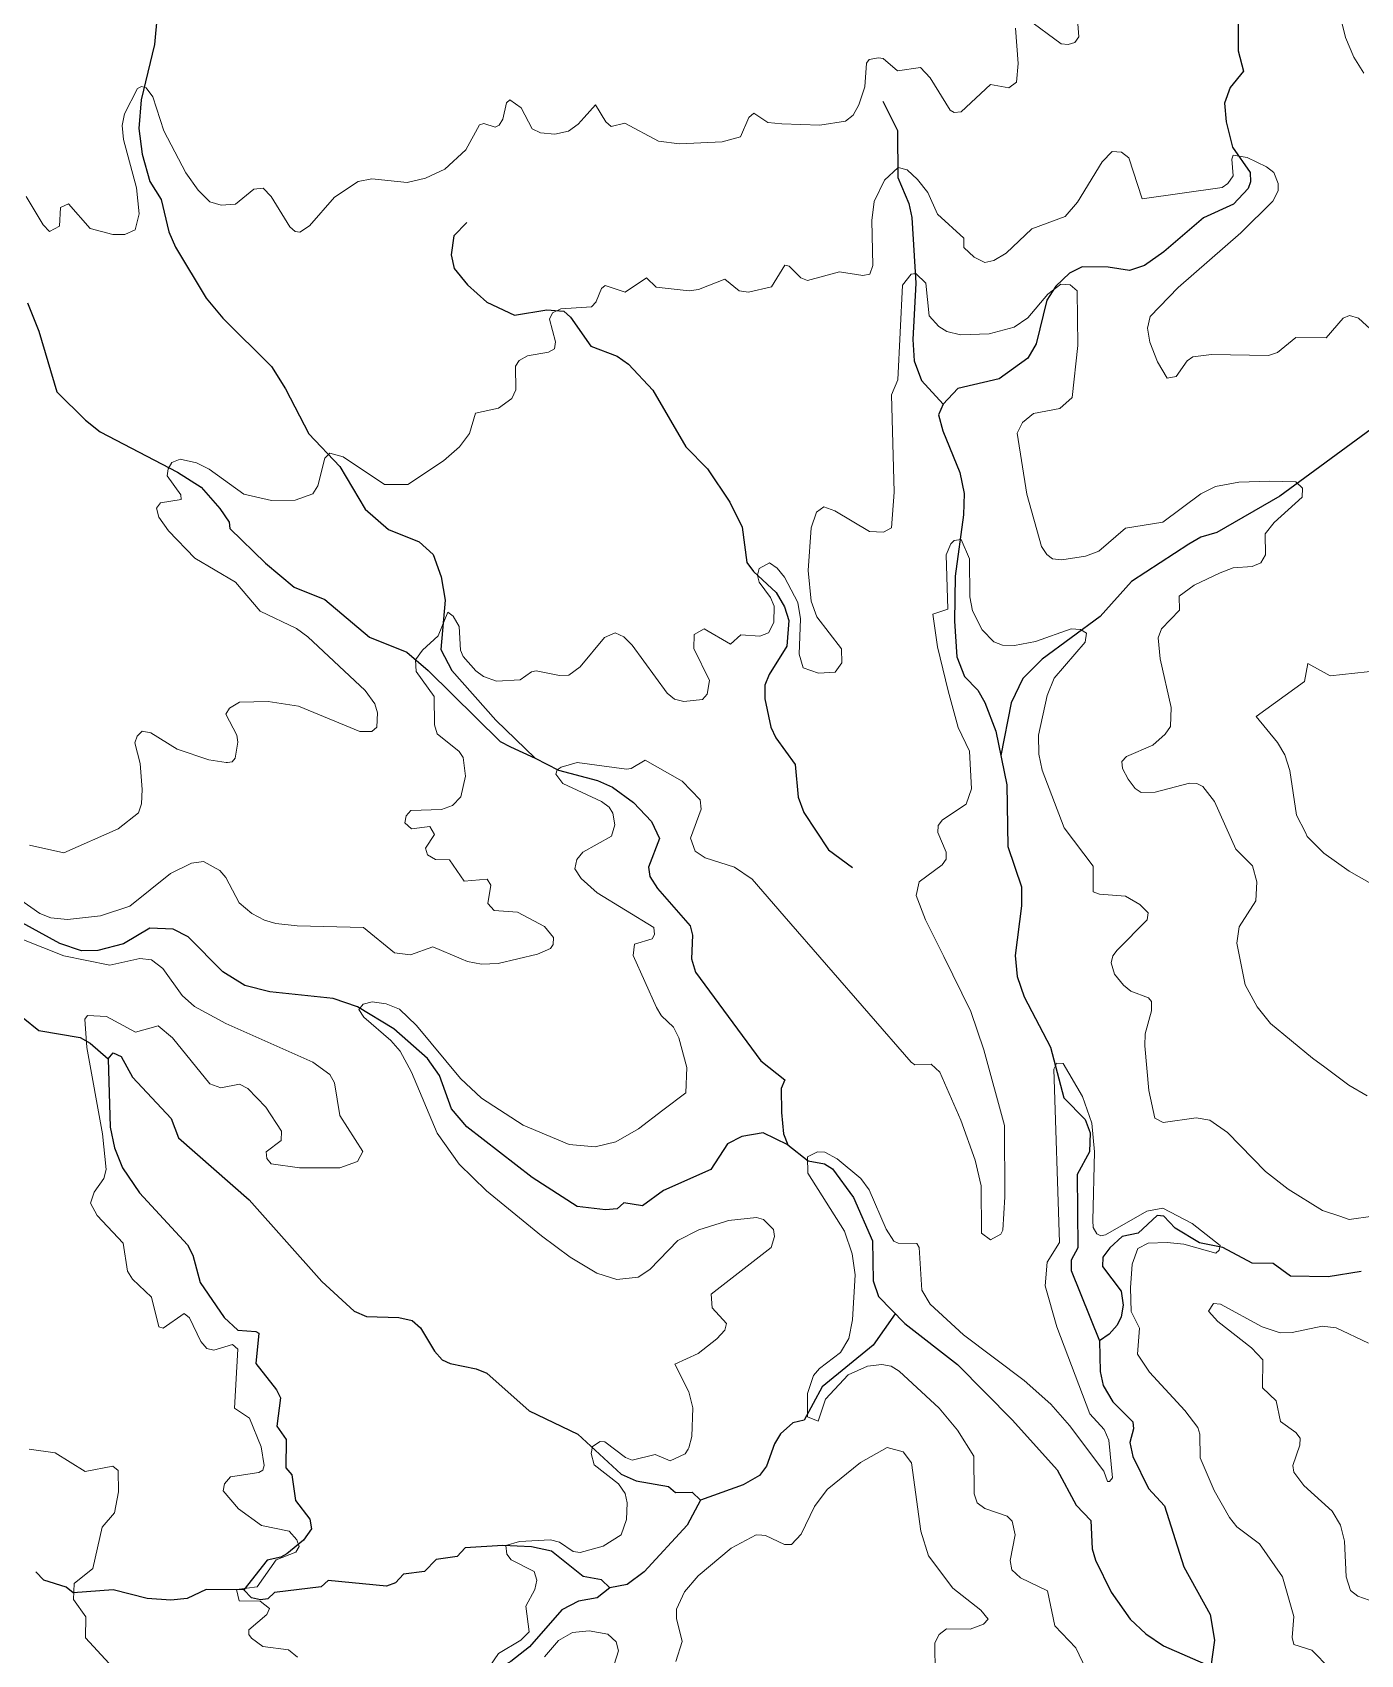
# Model space of a CAD drawing. Header units: feet. Extents: x -72 to 1107026, y -16 to 8357890.
# Drawn here: x 759175 to 773143, y 8256169 to 8273233 of the extents above; entities that cross this region are included whole.
import ezdxf

# ---------------------------------------------------------------- set-up
doc = ezdxf.new("R2010")
doc.units = ezdxf.units.FT
doc.header["$LTSCALE"] = 10
doc.header["$MEASUREMENT"] = 0
doc.layers.add('CURVAS_PERU_500_PSAD-18', color=23, linetype='CONTINUOUS', lineweight=5)
doc.layers.add('Hidrografia-IGN-QUEBRADAS', color=151, linetype='CONTINUOUS', lineweight=25)

msp = doc.modelspace()

# ---------------------------------------------------------------- linework, layer by layer
at = {"layer": 'CURVAS_PERU_500_PSAD-18'}
for points in [[(770160, 8273460), (770181, 8273186), (770139, 8273127), (770068, 8273105), (769994, 8273114), (769633, 8273381)], [(769515, 8273279), (769541, 8272905), (769524, 8272709), (769444, 8272651), (769251, 8272685), (768944, 8272396), (768870, 8272390), (768828, 8272415), (768618, 8272754), (768516, 8272863), (768272, 8272830), (768122, 8272957), (768073, 8272967), (767976, 8272948), (767948, 8272908), (767931, 8272660), (767866, 8272471), (767805, 8272362), (767727, 8272301), (767457, 8272256), (767058, 8272271), (766909, 8272287), (766763, 8272382), (766709, 8272338), (766621, 8272134), (766429, 8272083), (765980, 8272061), (765758, 8272089), (765406, 8272277), (765262, 8272243), (765206, 8272291), (765097, 8272472), (764976, 8272337)], [(773179, 8272804), (773073, 8272973), (772984, 8273180), (772950, 8273325)], [(764976, 8272337), (764914, 8272268), (764813, 8272194), (764668, 8272162), (764519, 8272175), (764430, 8272219), (764316, 8272440), (764195, 8272524), (764161, 8272492), (764121, 8272322), (764084, 8272258), (764040, 8272236), (763922, 8272276), (763877, 8272260), (763734, 8271998), (763513, 8271796), (763310, 8271701), (763116, 8271654), (762745, 8271694), (762599, 8271665), (762350, 8271500), (762090, 8271197), (761986, 8271130), (761938, 8271139), (761881, 8271187), (761687, 8271508), (761600, 8271595), (761502, 8271583), (761310, 8271428), (761161, 8271415), (761042, 8271450), (760919, 8271573), (760787, 8271755), (760558, 8272197), (760442, 8272554), (760369, 8272651), (760321, 8272663), (760278, 8272642), (760141, 8272377), (760119, 8272254), (760132, 8272105), (760268, 8271598), (760297, 8271326), (760256, 8271157), (760146, 8271106), (760021, 8271106), (759780, 8271169), (759555, 8271430), (759468, 8271392), (759460, 8271196), (759354, 8271138), (759286, 8271208), (759108, 8271507)], [(765103, 8270401), (765160, 8270539), (765199, 8270569), (765408, 8270499), (765632, 8270653), (765736, 8270554), (766082, 8270514), (766181, 8270527), (766457, 8270639), (766607, 8270513), (766705, 8270499), (766947, 8270555), (767087, 8270785), (767134, 8270774), (767258, 8270651), (767326, 8270623), (767663, 8270714), (767909, 8270677), (767981, 8270691), (768015, 8270781), (768003, 8271255), (768029, 8271453), (768137, 8271678), (768281, 8271812), (768374, 8271787), (768483, 8271685), (768592, 8271548), (768695, 8271322), (768971, 8271069), (768971, 8270972), (769078, 8270868), (769190, 8270814), (769287, 8270833), (769415, 8270910), (769687, 8271166), (770036, 8271295), (770165, 8271447), (770426, 8271873), (770530, 8271980), (770628, 8271974), (770706, 8271915), (770846, 8271484), (771687, 8271601), (771748, 8271643), (771802, 8271726), (771788, 8271900), (771804, 8271943), (771951, 8271917), (772153, 8271820), (772232, 8271758), (772276, 8271643), (772276, 8271568), (772222, 8271457), (771884, 8271124), (771224, 8270549), (770929, 8270245), (770903, 8270123), (770926, 8269976), (771006, 8269766), (771110, 8269596), (771203, 8269615), (771318, 8269778), (771378, 8269822), (771576, 8269844), (772175, 8269836), (772269, 8269867), (772461, 8270025), (772782, 8270021), (772960, 8270227), (773028, 8270255), (773122, 8270227), (773286, 8270078)], [(772766, 8262347), (772638, 8262441), (772196, 8262809), (772055, 8262983), (771930, 8263213), (771842, 8263654), (771868, 8263825), (772041, 8264098), (772052, 8264296), (772008, 8264465), (771831, 8264640), (771606, 8265141), (771486, 8265299), (771420, 8265333), (771345, 8265337), (770983, 8265240), (770835, 8265237), (770774, 8265279), (770699, 8265379), (770641, 8265489), (770632, 8265563), (770683, 8265615), (770958, 8265734), (771089, 8265850), (771144, 8265933), (771150, 8266130), (771034, 8266642), (771014, 8266866), (771048, 8266958), (771239, 8267155), (771234, 8267302), (771394, 8267418), (771665, 8267547), (771805, 8267601), (772004, 8267614), (772094, 8267653), (772143, 8267738), (772139, 8267960), (772233, 8268076), (772530, 8268344), (772532, 8268440), (772464, 8268504), (772189, 8268511), (771864, 8268502), (771619, 8268457), (771463, 8268379), (771063, 8268081), (770671, 8268019), (770390, 8267775), (770249, 8267724), (770002, 8267685), (769903, 8267696), (769844, 8267740), (769789, 8267824), (769632, 8268376), (769533, 8269018), (769588, 8269128), (769703, 8269223), (769982, 8269277), (770109, 8269393), (770169, 8269940), (770162, 8270514), (770090, 8270577), (769991, 8270585), (769855, 8270478), (769644, 8270231), (769501, 8270132), (769236, 8270061), (768937, 8270053), (768792, 8270088), (768707, 8270141), (768607, 8270251), (768570, 8270594), (768466, 8270698), (768418, 8270689), (768326, 8270575), (768277, 8269577), (768209, 8269420), (768239, 8268396), (768211, 8268023), (768127, 8267975), (767979, 8267983), (767615, 8268201), (767497, 8268241), (767421, 8268185), (767364, 8268020), (767334, 8267572), (767365, 8267249), (767426, 8267086), (767684, 8266749), (767688, 8266603), (767616, 8266504), (767443, 8266494), (767280, 8266548), (767240, 8266691), (767254, 8267065), (767226, 8267237), (767086, 8267501), (767006, 8267597), (766925, 8267652), (766818, 8267592), (766800, 8267524)], [(761212, 8265554), (761225, 8265552), (761274, 8265560), (761307, 8265597), (761334, 8265768), (761324, 8265842), (761209, 8266061), (761246, 8266125), (761354, 8266186), (761653, 8266195), (761974, 8266146), (762619, 8265878), (762743, 8265880), (762797, 8265926), (762802, 8266074), (762776, 8266171), (762675, 8266312), (762071, 8266874), (761951, 8266963), (761568, 8267145), (761311, 8267450), (760882, 8267704), (760604, 8267991), (760504, 8268134), (760478, 8268230), (760520, 8268283), (760740, 8268319), (760736, 8268367), (760593, 8268570), (760601, 8268643), (760640, 8268707), (760729, 8268744), (760899, 8268705), (761032, 8268637), (761397, 8268375), (761688, 8268308), (761937, 8268313), (762124, 8268379), (762175, 8268464), (762251, 8268754), (762301, 8268806), (762443, 8268768), (762878, 8268477), (763123, 8268476), (763497, 8268726), (763667, 8268873), (763771, 8269013), (763835, 8269226), (764076, 8269279), (764215, 8269383), (764258, 8269472), (764254, 8269721), (764294, 8269783), (764382, 8269830), (764603, 8269868), (764667, 8269904), (764677, 8269977), (764612, 8270217), (764645, 8270283), (764733, 8270326), (765055, 8270345), (765103, 8270400), (765103, 8270401)], [(772924, 8260779), (772742, 8260840), (772382, 8261065), (772145, 8261249), (771743, 8261660), (771559, 8261789), (771413, 8261814), (771067, 8261766), (770981, 8261811), (770916, 8262101), (770876, 8262574), (770877, 8262699), (770945, 8262939), (770945, 8263038), (770914, 8263076), (770728, 8263149), (770649, 8263210), (770557, 8263327), (770522, 8263446), (770539, 8263518), (770584, 8263578), (770898, 8263899), (770909, 8263972), (770822, 8264059), (770671, 8264147), (770399, 8264168), (770330, 8264194), (770330, 8264462), (770027, 8264864), (769794, 8265471), (769759, 8265642), (769757, 8265842), (769846, 8266256), (769922, 8266440), (770247, 8266819), (770262, 8266914), (770198, 8266951), (770099, 8266958), (769723, 8266825), (769502, 8266785), (769377, 8266787), (769285, 8266824), (769164, 8266950), (769062, 8267149), (769035, 8267296), (769030, 8267695), (768941, 8267899), (768870, 8267887), (768835, 8267853), (768784, 8267739), (768801, 8267167), (768644, 8267114), (768694, 8266768), (768805, 8266306), (768910, 8265920), (769029, 8265673), (769053, 8265275), (768994, 8265114), (768745, 8264949), (768699, 8264891), (768698, 8264818), (768784, 8264610), (768785, 8264536), (768742, 8264475), (768502, 8264297), (768471, 8264154), (768567, 8263897), (768759, 8263511)], [(766800, 8267524), (766799, 8267521), (766817, 8267449), (766938, 8267290), (766975, 8267198), (766972, 8267024), (766916, 8266916), (766824, 8266882), (766625, 8266895), (766517, 8266798), (766238, 8266960), (766136, 8266900), (766130, 8266751), (766295, 8266416), (766271, 8266271), (766221, 8266215), (766025, 8266194), (765929, 8266220), (765852, 8266283), (765484, 8266788), (765395, 8266874), (765305, 8266916), (765193, 8266867), (764937, 8266561), (764816, 8266473), (764717, 8266468), (764473, 8266518), (764425, 8266507), (764306, 8266421), (764057, 8266408), (763917, 8266458), (763837, 8266517), (763705, 8266667), (763676, 8266735), (763663, 8266984), (763601, 8267092), (763544, 8267136), (763443, 8266884), (763277, 8266733), (763204, 8266634), (763212, 8266511), (763399, 8266248), (763404, 8265950), (763431, 8265855), (763663, 8265667), (763706, 8265606), (763730, 8265409), (763680, 8265191), (763594, 8265102), (763478, 8265060), (763154, 8265047), (763107, 8264991), (763090, 8264919), (763160, 8264856), (763355, 8264879), (763405, 8264796), (763310, 8264651), (763331, 8264583), (763415, 8264531), (763562, 8264530), (763715, 8264306), (763958, 8264326), (763997, 8264264), (763965, 8264070), (764030, 8263996), (764276, 8263980), (764560, 8263826), (764654, 8263712), (764650, 8263638), (764623, 8263597), (764485, 8263537), (764073, 8263438), (763898, 8263433), (763751, 8263461), (763684, 8263489)], [(773767, 8266640), (773649, 8266479), (773582, 8266450), (773344, 8266521), (772823, 8266466), (772590, 8266595), (772555, 8266404), (772045, 8266036), (772270, 8265763), (772347, 8265634), (772398, 8265467), (772471, 8264998), (772563, 8264815)], [(759143, 8264683), (759504, 8264603), (760075, 8264855), (760289, 8265025), (760323, 8265118), (760330, 8265268), (760309, 8265542), (760253, 8265759), (760277, 8265829), (760327, 8265884), (760421, 8265864), (760697, 8265693), (761028, 8265580), (761212, 8265554)], [(767081, 8263937), (766744, 8264325), (766559, 8264452), (766250, 8264551), (766146, 8264620), (766097, 8264757), (766207, 8265062), (766196, 8265159), (766008, 8265358), (765619, 8265579), (765471, 8265489), (765421, 8265483), (764903, 8265553), (764736, 8265503), (764694, 8265475), (764680, 8265431), (764753, 8265332), (765159, 8265141), (765240, 8265082), (765280, 8265019), (765300, 8264897), (765266, 8264778), (764962, 8264611), (764902, 8264532), (764880, 8264436), (764946, 8264331), (765115, 8264183), (765709, 8263817), (765716, 8263743), (765694, 8263699), (765506, 8263641), (765493, 8263521), (765739, 8262975), (765785, 8262898)], [(772563, 8264815), (772582, 8264776), (772758, 8264600), (773023, 8264411), (773283, 8264263)], [(763684, 8263489), (763384, 8263615), (763152, 8263529), (762982, 8263552), (762658, 8263818), (761958, 8263835), (761735, 8263861), (761614, 8263894), (761482, 8263965), (761349, 8264078), (761209, 8264342), (761145, 8264418), (760972, 8264513), (760849, 8264495), (760626, 8264384), (760198, 8264040), (759890, 8263940), (759542, 8263900), (759369, 8263918), (759253, 8263963), (759028, 8264121)], [(769251, 8260530), (769156, 8260602), (769152, 8261101), (769089, 8261369), (768939, 8261792), (768719, 8262296), (768626, 8262379), (768454, 8262371), (768415, 8262400), (767081, 8263937)], [(759063, 8263694), (759504, 8263518), (759989, 8263420), (760305, 8263492), (760428, 8263478), (760545, 8263386), (760750, 8263102), (760879, 8262985), (761209, 8262807), (762122, 8262400), (762303, 8262270), (762351, 8262183), (762407, 8261839), (762648, 8261462), (762594, 8261354), (762408, 8261288), (761983, 8261288), (761686, 8261330), (761640, 8261387), (761634, 8261459), (761792, 8261578), (761793, 8261676), (761629, 8261926), (761439, 8262124), (761352, 8262170), (761157, 8262130), (761041, 8262171), (760648, 8262656), (760497, 8262784), (760260, 8262717), (759953, 8262880), (759755, 8262890), (759725, 8262854), (759747, 8262555), (759911, 8261645), (759949, 8261272), (759925, 8261176), (759823, 8261034), (759784, 8260919), (759857, 8260789), (760127, 8260496), (760173, 8260201), (760228, 8260118), (760427, 8259929), (760505, 8259616), (760548, 8259604), (760771, 8259758), (760828, 8259711), (760944, 8259463), (761009, 8259388), (761081, 8259372), (761278, 8259430), (761335, 8259382), (761299, 8258761), (761459, 8258655), (761581, 8258355), (761610, 8258158), (761596, 8258110), (761555, 8258084), (761259, 8258038), (761194, 8257964), (761180, 8257892), (761342, 8257703), (761584, 8257525), (761873, 8257468), (761956, 8257376), (761981, 8257307), (761946, 8257246), (761739, 8257164), (761539, 8256881), (761321, 8256852), (761350, 8256735), (761571, 8256729), (761668, 8256655), (761640, 8256590), (761451, 8256429), (761450, 8256381), (761478, 8256340), (761598, 8256252)], [(768759, 8263511), (769046, 8262935), (769180, 8262532), (769400, 8261733), (769402, 8260983), (769381, 8260634), (769361, 8260590), (769251, 8260530)], [(765806, 8261895), (765549, 8261701), (765310, 8261564), (765093, 8261511), (764820, 8261536), (764336, 8261737), (763896, 8262023), (763677, 8262227), (763214, 8262785), (763036, 8262959), (762896, 8263013), (762749, 8263036), (762653, 8263012), (762607, 8262954), (762659, 8262873), (762944, 8262629), (763042, 8262516), (763160, 8262296), (763433, 8261652), (763663, 8261326), (763950, 8261048), (764530, 8260573), (764831, 8260349), (765109, 8260181), (765322, 8260113), (765544, 8260139), (765668, 8260220), (765961, 8260526), (766185, 8260636), (766465, 8260726)], [(765785, 8262898), (765790, 8262889), (765918, 8262770), (765972, 8262658), (766056, 8262344), (766048, 8262077), (765806, 8261895)], [(770258, 8256013), (770150, 8256238), (769929, 8256472), (769849, 8256838), (769566, 8256977), (769475, 8257061), (769458, 8257158), (769511, 8257428), (769479, 8257572), (769425, 8257623), (769190, 8257705), (769110, 8257764), (769079, 8257858), (769076, 8258256), (768903, 8258530), (768712, 8258762), (768289, 8259150), (768205, 8259203), (768107, 8259221), (767959, 8259202), (767754, 8259112), (767517, 8258856), (767439, 8258623), (767328, 8258668), (767326, 8258914), (767388, 8259104), (767453, 8259179), (767672, 8259345), (767762, 8259494), (767798, 8259690), (767827, 8260164), (767796, 8260386), (767715, 8260622), (767329, 8261234), (767325, 8261405), (767433, 8261459), (767507, 8261455), (767639, 8261384), (767888, 8261176), (767976, 8261056), (768155, 8260643), (768236, 8260517), (768279, 8260495), (768477, 8260493), (768502, 8260450), (768529, 8260003), (768618, 8259856), (768967, 8259534), (769606, 8259053), (769887, 8258804), (770083, 8258577), (770442, 8258097), (770481, 8257991), (770504, 8257988), (770535, 8258027), (770497, 8258424), (770448, 8258538), (770295, 8258702), (769948, 8259615), (769825, 8260047), (769848, 8260295), (769978, 8260505), (769918, 8262328), (769934, 8262363)], [(769934, 8262363), (769947, 8262391), (770016, 8262385), (770218, 8262040), (770317, 8261758), (770344, 8261459), (770326, 8260735), (770332, 8260660), (770370, 8260596), (770413, 8260572), (770460, 8260585), (770895, 8260832), (771064, 8260865), (771373, 8260704), (771666, 8260473), (771663, 8260458)], [(773214, 8262045), (773021, 8262160), (772766, 8262347)], [(766465, 8260726), (766494, 8260735), (766791, 8260767), (766862, 8260745), (766968, 8260642), (766981, 8260568), (766944, 8260451), (766314, 8259961), (766325, 8259815), (766476, 8259651), (766457, 8259581), (766374, 8259489), (766176, 8259337), (765932, 8259223), (766077, 8258932), (766120, 8258763), (766110, 8258464), (766079, 8258343), (766071, 8258331)], [(773271, 8260779), (773025, 8260746), (772924, 8260779)], [(771663, 8260458), (771657, 8260424), (771621, 8260393), (771284, 8260486), (771110, 8260502), (770910, 8260497), (770802, 8260440), (770741, 8260277), (770723, 8260028), (770731, 8259779), (770820, 8259602), (770799, 8259329), (770922, 8259141), (771296, 8258738), (771431, 8258559), (771454, 8258488), (771458, 8258239), (771605, 8257894), (771764, 8257611), (771841, 8257514), (772080, 8257334), (772323, 8256985)], [(773233, 8256742), (773115, 8256782), (773037, 8256844), (772993, 8256985), (772973, 8257360), (772934, 8257530), (772843, 8257678), (772547, 8257947), (772442, 8258086), (772431, 8258159), (772505, 8258371), (772507, 8258445), (772462, 8258504), (772301, 8258621), (772256, 8258837), (772112, 8258974), (772115, 8259268), (771997, 8259397), (771642, 8259672), (771543, 8259781), (771597, 8259861), (771671, 8259856), (772109, 8259615), (772298, 8259553), (772423, 8259558), (772740, 8259625), (772888, 8259606), (773226, 8259446)], [(766071, 8258331), (766038, 8258282), (765881, 8258208), (765723, 8258274), (765482, 8258213), (765413, 8258241), (765196, 8258408), (765147, 8258410), (765065, 8258356), (765051, 8258283), (765084, 8258164), (765338, 8257964), (765408, 8257862), (765429, 8257764), (765423, 8257590), (765365, 8257428), (765176, 8257308), (764935, 8257243), (764862, 8257252), (764719, 8257352), (764623, 8257375), (764299, 8257359), (764155, 8257317), (764165, 8257226), (764208, 8257165), (764451, 8257041), (764481, 8256950), (764458, 8256853), (764364, 8256678), (764398, 8256407), (764312, 8256319), (764075, 8256181), (763978, 8256037)], [(760274, 8255759), (759733, 8256346), (759737, 8256567), (759608, 8256747), (759615, 8256918), (759808, 8257073), (759909, 8257510), (760037, 8257661), (760078, 8257881), (760076, 8258106), (760020, 8258150), (759729, 8258093), (759413, 8258291), (759141, 8258328)], [(766846, 8257425), (766883, 8257422), (767086, 8257325), (767159, 8257326), (767261, 8257434), (767401, 8257727), (767534, 8257907), (767883, 8258191), (768165, 8258346), (768332, 8258303), (768419, 8258185), (768518, 8257467), (768600, 8257206), (768854, 8256867), (769149, 8256636), (769227, 8256540), (769178, 8256488), (769038, 8256437), (768790, 8256441), (768711, 8256381), (768667, 8256293), (768668, 8255968)], [(765943, 8256095), (766009, 8256307), (765950, 8256549), (765948, 8256648), (766031, 8256829), (766178, 8256998), (766522, 8257289), (766785, 8257430), (766846, 8257425)], [(772323, 8256985), (772442, 8256570), (772424, 8256347), (772443, 8256276), (772631, 8256214), (772822, 8256020), (773066, 8255987), (773429, 8255576)], [(764561, 8256145), (764706, 8256317), (764855, 8256402), (765029, 8256417), (765226, 8256385), (765315, 8256304), (765340, 8256207), (765294, 8256066)], [(761598, 8256252), (761869, 8256218), (761964, 8256143)]]:
    msp.add_lwpolyline(points, dxfattribs=at)
at = {"layer": 'Hidrografia-IGN-QUEBRADAS'}
for points in [[(760548, 8274101), (760457, 8273106), (760317, 8272523), (760292, 8272224), (760330, 8271952), (760410, 8271663), (760529, 8271474), (760610, 8271134), (760680, 8270973), (761000, 8270437), (761177, 8270227), (761690, 8269717), (761837, 8269484), (762081, 8269010), (762408, 8268667), (762675, 8268217), (762920, 8268004), (763243, 8267875), (763389, 8267741), (763474, 8267506), (763517, 8267260), (763470, 8266741), (763584, 8266521), (764048, 8265997), (764461, 8265598), (764706, 8265474), (765116, 8265362), (765277, 8265295), (765498, 8265132), (765685, 8264931), (765770, 8264753), (765655, 8264451), (765667, 8264354), (765747, 8264227), (766093, 8263835), (766117, 8263738), (766106, 8263489), (766150, 8263347), (766837, 8262416), (767087, 8262213), (767050, 8262122), (767053, 8261872), (767075, 8261648), (767120, 8261532), (767334, 8261362), (767505, 8261332), (767589, 8261279), (767809, 8260978), (768011, 8260522), (768018, 8260099), (768072, 8259934), (768351, 8259650), (768903, 8259221), (769484, 8258635), (769951, 8258113), (770152, 8257740), (770307, 8257579), (770320, 8257282), (770355, 8257162), (770520, 8256826), (770721, 8256540), (770885, 8256386), (771071, 8256260), (771568, 8256045)], [(771857, 8273339), (771855, 8273041), (771912, 8272825), (771772, 8272653), (771712, 8272490), (771729, 8272291), (771797, 8272025), (771982, 8271760), (771987, 8271661), (771960, 8271591), (771808, 8271428), (771492, 8271281), (771073, 8270924), (770870, 8270781), (770713, 8270727), (770490, 8270762), (770216, 8270766), (770082, 8270702), (769938, 8270564), (769842, 8270418), (769733, 8269957), (769644, 8269808), (769342, 8269589), (768907, 8269487), (768755, 8269323), (768704, 8269211), (768750, 8269042), (768929, 8268602), (768973, 8268382), (768966, 8268158), (768880, 8267514), (768873, 8267039), (768896, 8266665), (768977, 8266456), (769117, 8266314), (769193, 8266185), (769307, 8265881), (769423, 8265319), (769434, 8264669), (769577, 8264244), (769577, 8264045), (769512, 8263524), (769530, 8263300), (769607, 8263089), (769883, 8262558), (770021, 8262026), (770247, 8261796), (770301, 8261658), (770291, 8261459), (770161, 8261220), (770171, 8260446), (770101, 8260319), (770101, 8260208), (770397, 8259470)], [(768117, 8272510), (768274, 8272201), (768278, 8271706), (768392, 8271432), (768425, 8271287), (768465, 8270595), (768434, 8270001), (768448, 8269778), (768526, 8269571), (768755, 8269323)], [(763743, 8271235), (763608, 8271092), (763578, 8270894), (763611, 8270751), (763752, 8270578), (763953, 8270395), (764246, 8270257), (764584, 8270314), (764762, 8270301), (764832, 8270239), (765046, 8269932), (765325, 8269829), (765444, 8269743), (765700, 8269471), (766047, 8268872), (766273, 8268643), (766510, 8268293), (766640, 8268029), (766688, 8267658), (766758, 8267563), (766997, 8267340), (767083, 8267189), (767130, 8267048), (767108, 8266777), (766922, 8266479), (766878, 8266368), (766877, 8266222), (766940, 8265926), (766993, 8265814), (767195, 8265532), (767228, 8265188), (767289, 8265026), (767549, 8264635), (767800, 8264447)], [(759123, 8270387), (759241, 8270091), (759432, 8269451), (759732, 8269153), (759887, 8269032), (760699, 8268606), (760948, 8268450), (761144, 8268226), (761242, 8268082), (761252, 8268013), (761625, 8267651), (761929, 8267397), (762249, 8267267), (762721, 8266870), (763114, 8266714), (763337, 8266522), (764094, 8265773), (764202, 8265717), (764461, 8265598)], [(773254, 8269058), (772296, 8268355), (771631, 8267973), (771465, 8267922), (771336, 8267849), (770735, 8267456), (770403, 8267088), (769794, 8266641), (769590, 8266437), (769468, 8266179), (769360, 8265625)], [(756643, 8264845), (756649, 8264772), (756717, 8264699), (757087, 8264562), (757425, 8264358), (757530, 8264219), (757486, 8263942), (757545, 8263820), (757879, 8263513), (758114, 8263376), (758365, 8263133), (758496, 8263074), (758911, 8262999), (759241, 8262734), (759678, 8262661), (759783, 8262601), (759971, 8262437)], [(767120, 8261532), (766860, 8261658), (766636, 8261618), (766485, 8261542), (766310, 8261270), (765811, 8261052), (765590, 8260891), (765396, 8260920), (765324, 8260856), (765202, 8260846), (764904, 8260882), (764429, 8261189), (763743, 8261722), (763581, 8261908), (763457, 8262260), (763328, 8262438), (762974, 8262750), (762595, 8262984), (762337, 8263071), (761671, 8263142), (761409, 8263207), (761178, 8263351), (760811, 8263720), (760655, 8263798), (760408, 8263809), (760133, 8263644), (759862, 8263575), (759690, 8263572), (759464, 8263650), (758959, 8263926)], [(759971, 8262437), (760023, 8262497), (760108, 8262461), (760227, 8262243), (760632, 8261809), (760710, 8261603), (761455, 8260952), (762220, 8260092), (762558, 8259782), (762688, 8259726), (763028, 8259716), (763167, 8259682), (763255, 8259606), (763402, 8259362), (763484, 8259271), (763568, 8259229), (763843, 8259176), (763954, 8259128), (764400, 8258734), (764911, 8258488), (765365, 8258068), (765524, 8257998), (765865, 8257937), (765937, 8257872), (766112, 8257876), (766200, 8257794)], [(759971, 8262437), (759992, 8261717), (760037, 8261500), (760120, 8261290), (760301, 8261027), (760804, 8260479), (760861, 8260369), (760940, 8260084), (761190, 8259713), (761336, 8259581), (761525, 8259569), (761556, 8259550), (761525, 8259230), (761742, 8258953), (761782, 8258868), (761746, 8258571), (761843, 8258430), (761840, 8258132), (761904, 8258060), (761942, 8257791), (762091, 8257592), (762109, 8257490), (762025, 8257374), (761850, 8257228), (761787, 8257192), (761643, 8257162), (761398, 8256851)], [(773149, 8260197), (772804, 8260143), (772405, 8260151), (772225, 8260281), (772002, 8260287), (771694, 8260452), (771450, 8260499), (771193, 8260654), (771074, 8260782), (771004, 8260787), (770804, 8260600), (770637, 8260565), (770506, 8260449), (770433, 8260348), (770429, 8260251), (770624, 8259993), (770647, 8259846), (770627, 8259723), (770584, 8259633), (770501, 8259540), (770397, 8259470)], [(768249, 8259754), (768016, 8259425), (767482, 8258984), (767293, 8258636), (767171, 8258608), (767041, 8258492), (766979, 8258387), (766894, 8258152), (766822, 8258051), (766651, 8257955), (766200, 8257794)], [(770397, 8259470), (770404, 8259146), (770435, 8259000), (770539, 8258829), (770748, 8258616), (770755, 8258543), (770715, 8258398), (770747, 8258253), (770913, 8257917), (771080, 8257733), (771284, 8257091), (771563, 8256589), (771608, 8256319), (771568, 8256045)], [(766200, 8257794), (766062, 8257531), (765608, 8257040), (765431, 8256905), (765249, 8256872)], [(765249, 8256872), (765159, 8256955), (764966, 8256991), (764634, 8257257), (764422, 8257301), (764121, 8257316), (763726, 8257293), (763640, 8257201), (763420, 8257168), (763299, 8257044), (763078, 8257013), (762992, 8256923), (762899, 8256888), (762285, 8256948), (762212, 8256882), (761721, 8256822), (761649, 8256756), (761574, 8256745), (761479, 8256764), (761398, 8256851)], [(761398, 8256851), (761002, 8256853), (760802, 8256757), (760630, 8256742), (760382, 8256760), (760023, 8256850), (759603, 8256817), (759530, 8256879), (759295, 8256950), (759211, 8257039)], [(765249, 8256872), (765113, 8256764), (764919, 8256730), (764741, 8256639), (764401, 8256250), (764207, 8256095), (764034, 8255998), (763797, 8255926), (763305, 8255871), (762960, 8255737), (762541, 8255688), (762358, 8255613), (762215, 8255511), (762015, 8255259), (761863, 8254920), (761712, 8254395), (761685, 8254099), (761518, 8253714), (761493, 8253455)]]:
    msp.add_lwpolyline(points, dxfattribs=at)

doc.saveas('drawing.dxf')
